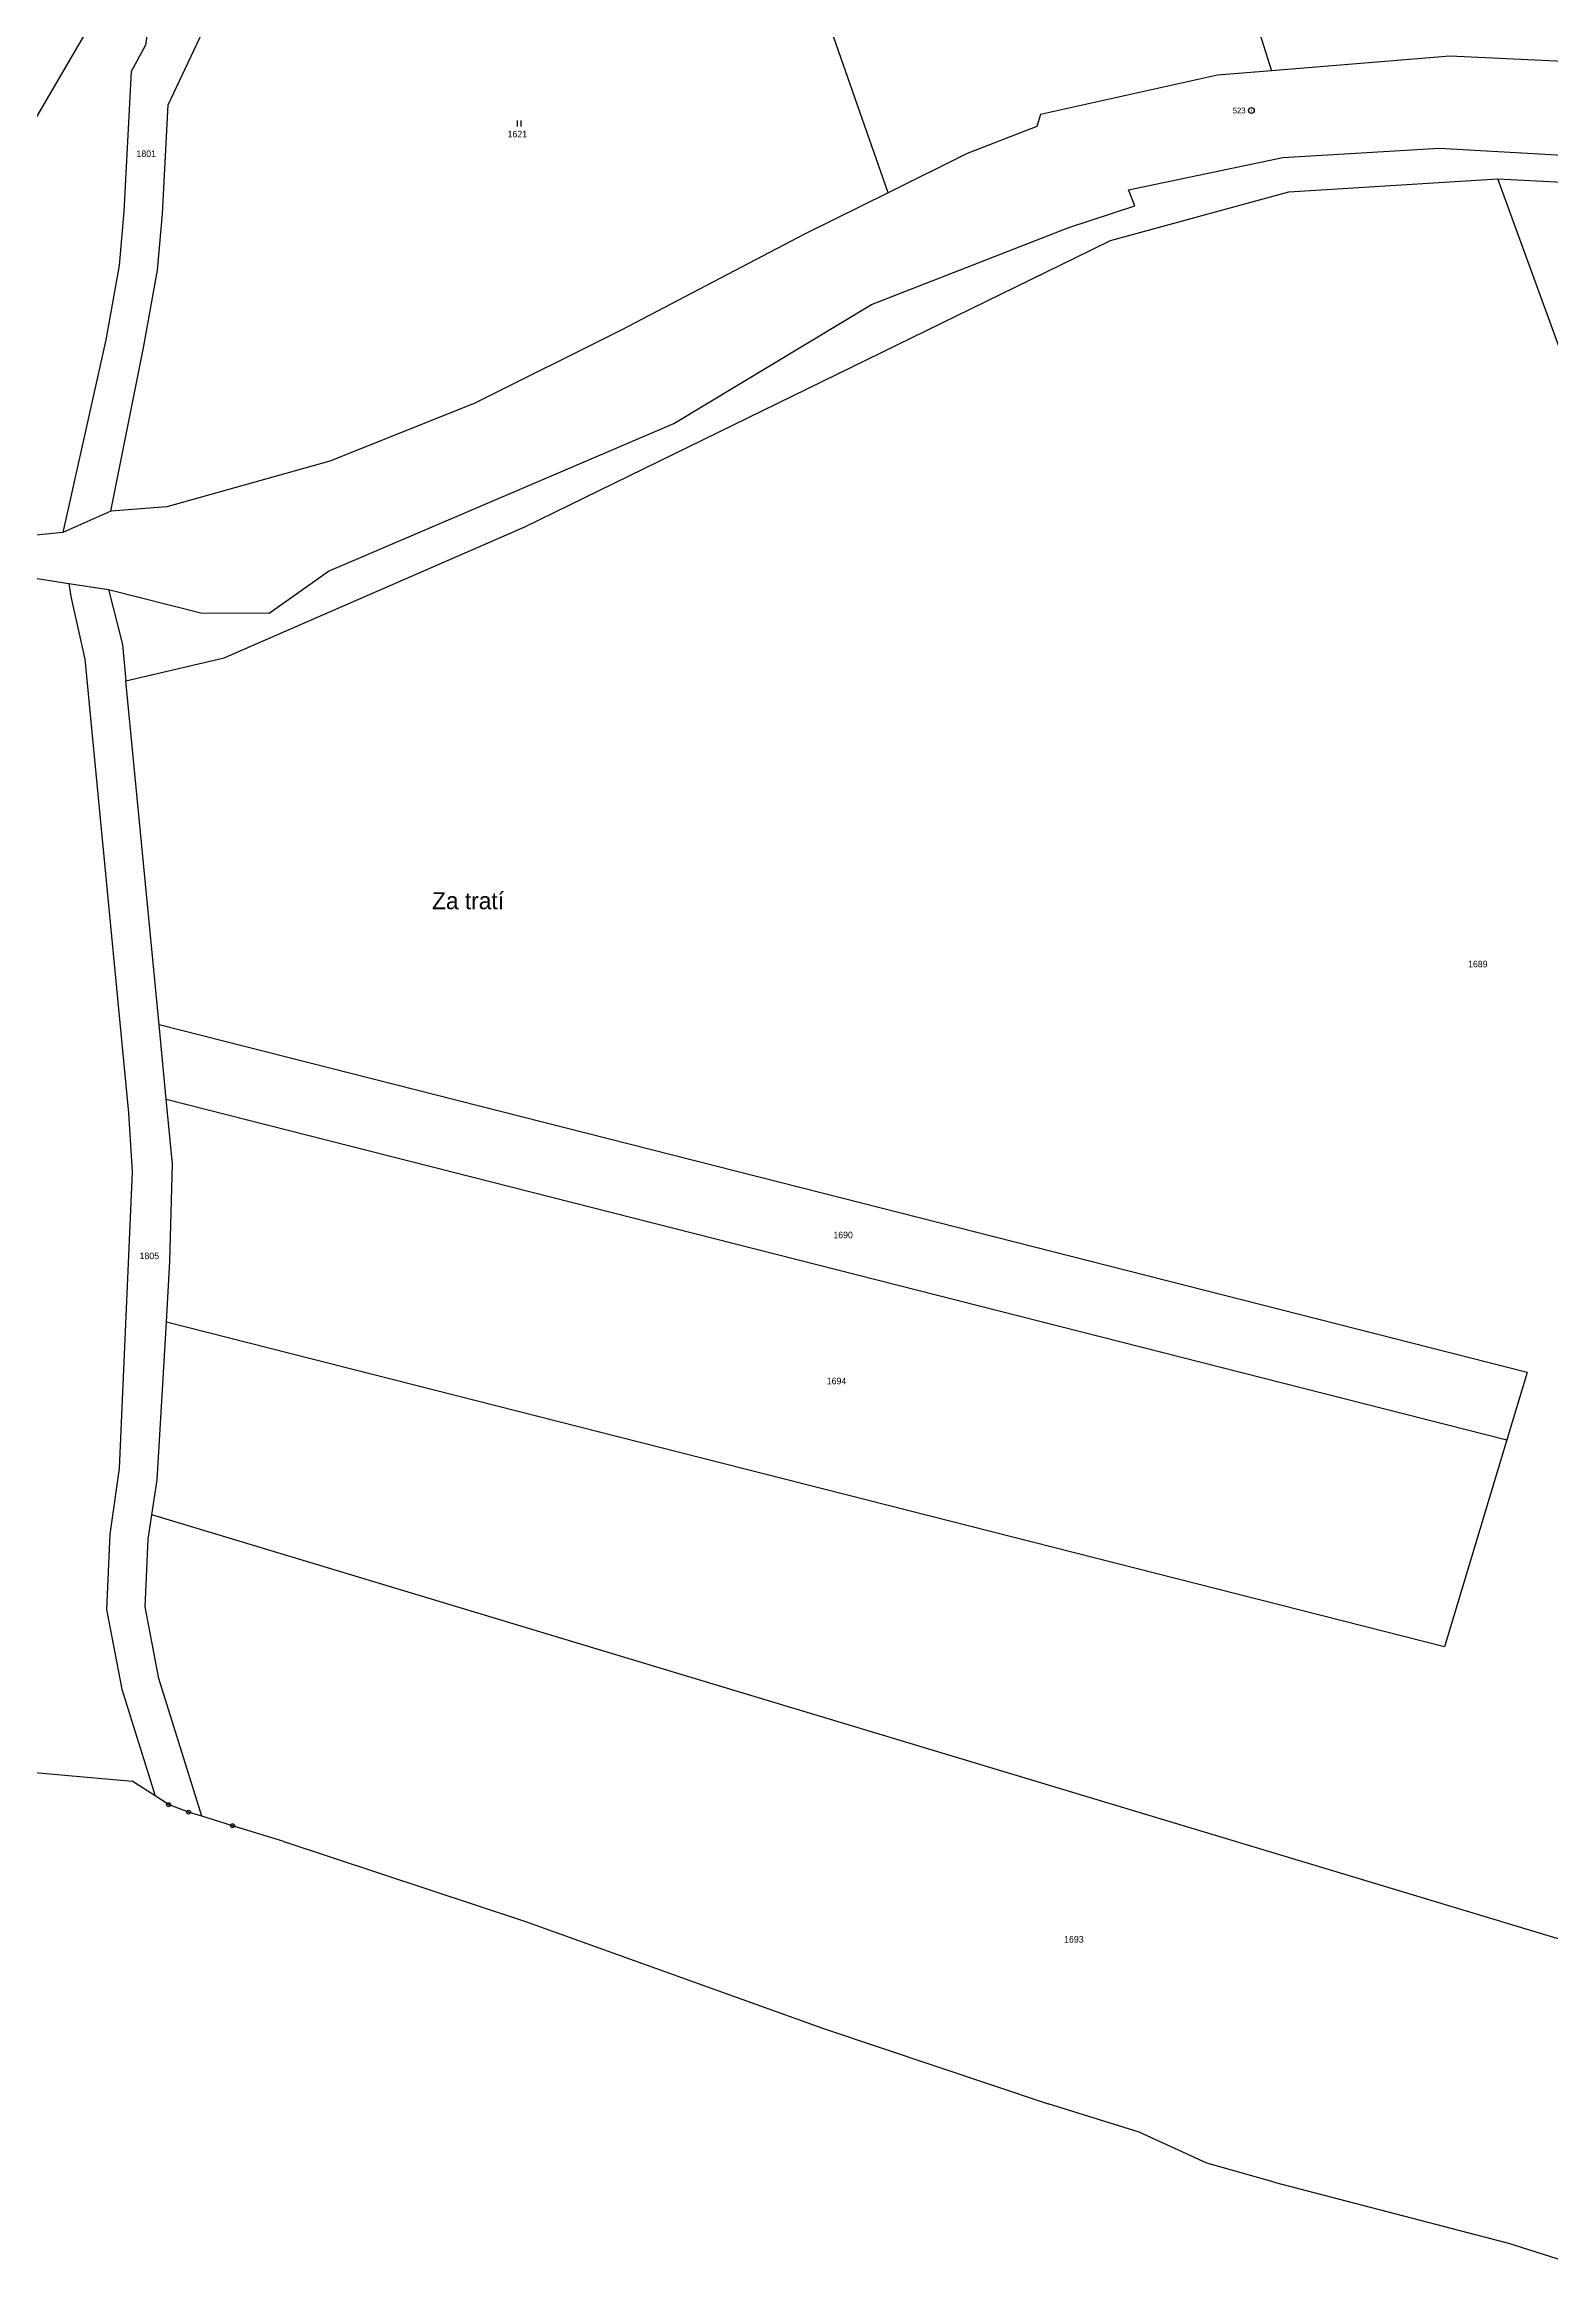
# Model space of a CAD drawing. Extents: x -820725 to -814908, y -1038210 to -1035296.
# Drawn here: x -817683 to -817294, y -1038125 to -1037547 of the extents above; entities that cross this region are included whole.
import ezdxf
from ezdxf.enums import TextEntityAlignment as Align

# ---------------------------------------------------------------- set-up
doc = ezdxf.new("R2010")
doc.units = 0
doc.header["$MEASUREMENT"] = 0
doc.linetypes.add('0_206_2', pattern=[0])
for name, color, linetype in [('1009', 1, 'CONTINUOUS'), ('101', 1, 'CONTINUOUS'), ('1016', 1, 'CONTINUOUS'), ('105', 1, 'CONTINUOUS'), ('18', 1, 'CONTINUOUS'), ('20602', 1, 'CONTINUOUS'), ('21900', 1, 'CONTINUOUS'), ('306', 1, 'CONTINUOUS')]:
    doc.layers.add(name, color=color, linetype=linetype)

# ---------------------------------------------------------------- blocks, each defined once
blk = doc.blocks.new('3_06$2')
at = {"layer": '306', "color": 255, "linetype": 'Continuous'}
for p, q in [((-0.51, 0), (-0.51, 1.5)), ((0.49, 0), (0.49, 1.5))]:
    blk.add_line(p, q, dxfattribs=at)
blk = doc.blocks.new('1_01$12')
at = {"layer": '101', "color": 3, "linetype": 'Continuous'}
for radius in [0.75, 0.03]:
    blk.add_circle((0, 0), radius, dxfattribs=at)
blk = doc.blocks.new('1_05$13')
at = {"layer": '105', "color": 3, "linetype": 'Continuous'}
for radius in [0.5, 0.0303]:
    blk.add_circle((0, 0), radius, dxfattribs=at)

msp = doc.modelspace()

# ---------------------------------------------------------------- linework, layer by layer
at = {"layer": '20602', "color": 3, "linetype": '0_206_2'}
for p, q in [((-817704.57, -1037992.48), (-817660.59, -1037996.39)), ((-817654.7, -1038000.2), (-817660.59, -1037996.39)), ((-817651.2, -1038002.47), (-817654.7, -1038000.2)), ((-817646.02, -1038004.41), (-817651.2, -1038002.47)), ((-817642.58, -1038005.48), (-817646.02, -1038004.41)), ((-817634.64, -1038007.93), (-817642.58, -1038005.48)), ((-817621.64, -1038011.95), (-817634.64, -1038007.93)), ((-817621.64, -1038011.95), (-817558.58, -1038032.81)), ((-817558.58, -1038032.81), (-817481.7, -1038060.43)), ((-817481.7, -1038060.43), (-817423.48, -1038079.92)), ((-817399.99, -1038087.24), (-817423.48, -1038079.92)), ((-817382.41, -1038095.31), (-817399.99, -1038087.24)), ((-817365.02, -1038100.2), (-817382.41, -1038095.31)), ((-817365.02, -1038100.2), (-817304.32, -1038115.97)), ((-817304.32, -1038115.97), (-817274.86, -1038125.34))]:
    msp.add_line(p, q, dxfattribs=at)
at = {"layer": '21900', "color": 3, "linetype": 'Continuous'}
for p, q in [((-817464.96, -1037585.24), (-817498.19, -1037490.23)), ((-817371.49, -1037535.28), (-817365.73, -1037553.67)), ((-817282.53, -1037649.12), (-817307.07, -1037581.59)), ((-817666.18, -1037667.66), (-817678.57, -1037673.15)), ((-817677.01, -1037686.36), (-817666.77, -1037687.96)), ((-817653.68, -1037800.63), (-817662.26, -1037711.53)), ((-817651.83, -1037819.89), (-817653.68, -1037800.63)), ((-817299.49, -1037890.57), (-817304.76, -1037908.03))]:
    msp.add_line(p, q, dxfattribs=at)
for points in [[(-817810.98, -1037673.9), (-817756.94, -1037646.15), (-817725.67, -1037620.74), (-817713.28, -1037607.72), (-817701.84, -1037591.65), (-817694.05, -1037580.46), (-817651.64, -1037507.77)], [(-817651.64, -1037507.77), (-817657.15, -1037547.02), (-817660.86, -1037553.81), (-817662.8, -1037590.11), (-817664.02, -1037604.04), (-817667.47, -1037623.3), (-817678.57, -1037673.15)], [(-817666.18, -1037667.66), (-817657.69, -1037625.39), (-817654.1, -1037605.29), (-817652.82, -1037590.66), (-817651.32, -1037562.49), (-817632.74, -1037523.13), (-817630.57, -1037517.28)], [(-817222.08, -1037562.32), (-817243.3, -1037556.54), (-817271.85, -1037552.15), (-817319.55, -1037549.86), (-817365.73, -1037553.67)], [(-817365.73, -1037553.67), (-817379.69, -1037554.83), (-817425.47, -1037565.01), (-817426.4, -1037568.05), (-817444.51, -1037575.1), (-817464.96, -1037585.24)], [(-817666.77, -1037687.96), (-817642.88, -1037693.94), (-817625.16, -1037694.03), (-817609.81, -1037683.21), (-817520.42, -1037644.92), (-817469.26, -1037614.13), (-817418.17, -1037594.2), (-817401.1, -1037588.65), (-817402.7, -1037584.45), (-817362.77, -1037576.1), (-817322.23, -1037573.71), (-817258.46, -1037577.28), (-817223.54, -1037581.2), (-817200.09, -1037586.88), (-817179.39, -1037593.71), (-817162.16, -1037601.13)], [(-817464.96, -1037585.24), (-817486.43, -1037595.89), (-817534.06, -1037620.78), (-817572.12, -1037639.8), (-817609.46, -1037654.7), (-817651.63, -1037666.56), (-817666.18, -1037667.66)], [(-817416.51, -1037602.05), (-817407.41, -1037597.61), (-817361.22, -1037585.03), (-817307.07, -1037581.59)], [(-817307.07, -1037581.59), (-817251.99, -1037584.49), (-817203.56, -1037593.56), (-817193.96, -1037597.03)], [(-817662.26, -1037711.53), (-817636.85, -1037705.64), (-817559.02, -1037671.67), (-817416.51, -1037602.05)], [(-817678.57, -1037673.15), (-817703.85, -1037675.66), (-817732.23, -1037676.85), (-817766.54, -1037676.91), (-817802.87, -1037675.06), (-817810.98, -1037673.9)], [(-817767.89, -1037688.76), (-817739.42, -1037688.68), (-817687.34, -1037684.75), (-817677.01, -1037686.36)], [(-817677.01, -1037686.36), (-817676.47, -1037689.77), (-817672.84, -1037705.99), (-817661.54, -1037823.37), (-817660.6, -1037838.67), (-817664.01, -1037915.45), (-817666.39, -1037932.47), (-817667.27, -1037951.94), (-817663.33, -1037972.57), (-817654.7, -1038000.2)], [(-817666.77, -1037687.96), (-817663.17, -1037702.13), (-817662.26, -1037711.53)], [(-817299.49, -1037890.57), (-817476.59, -1037845.6), (-817653.68, -1037800.63)], [(-817651.76, -1037877.61), (-817650.84, -1037861.81), (-817650.21, -1037836.7), (-817651.83, -1037819.89)], [(-817651.83, -1037819.89), (-817478.3, -1037863.96), (-817304.76, -1037908.03)], [(-817655.51, -1037927.43), (-817654.15, -1037918.43), (-817651.76, -1037877.61)], [(-817304.76, -1037908.03), (-817320.93, -1037961.62), (-817486.35, -1037919.62), (-817651.76, -1037877.61)], [(-817642.58, -1038005.48), (-817653.71, -1037969.84), (-817657.27, -1037951.26), (-817656.47, -1037933.76), (-817655.51, -1037927.43)], [(-817198.22, -1038065.35), (-817350.65, -1038019.38), (-817503.08, -1037973.41), (-817655.51, -1037927.43)]]:
    msp.add_lwpolyline(points, dxfattribs=at)

# ---------------------------------------------------------------- block references
at = {"layer": '101', "color": 0, "linetype": 'ByBlock'}
msp.add_blockref('1_01$12', (-817370.89, -1037563.94), dxfattribs=at)
at = {"layer": '105', "color": 0, "linetype": 'ByBlock'}
for p in [(-817651.2, -1038002.47), (-817646.02, -1038004.41), (-817634.64, -1038007.93)]:
    msp.add_blockref('1_05$13', p, dxfattribs=at)
at = {"layer": '306', "color": 0, "linetype": 'ByBlock'}
msp.add_blockref('3_06$2', (-817560.39, -1037568.04), dxfattribs=at)

# ---------------------------------------------------------------- texts
at = {"layer": '1009', "color": 255, "linetype": 'Continuous'}
msp.add_text('Za tratí', height=4.4, dxfattribs=at).set_placement((-817583, -1037772.01), align=Align.BOTTOM_LEFT)
at = {"layer": '1016', "color": 174, "linetype": 'Continuous'}
msp.add_text('523', height=1.5, dxfattribs=at).set_placement((-817372.39, -1037563.94), align=Align.MIDDLE_RIGHT)
at = {"layer": '18', "color": 255, "linetype": 'Continuous'}
for s, p in [('1621', (-817560.93, -1037570.04)), ('1801', (-817656.99, -1037575.13)), ('1689', (-817312.28, -1037784.88)), ('1690', (-817476.59, -1037855)), ('1805', (-817656.19, -1037860.42)), ('1694', (-817478.3, -1037892.81)), ('1693', (-817416.85, -1038037.34))]:
    msp.add_text(s, height=1.7, dxfattribs=at).set_placement(p, align=Align.MIDDLE_CENTER)

doc.saveas('drawing.dxf')
